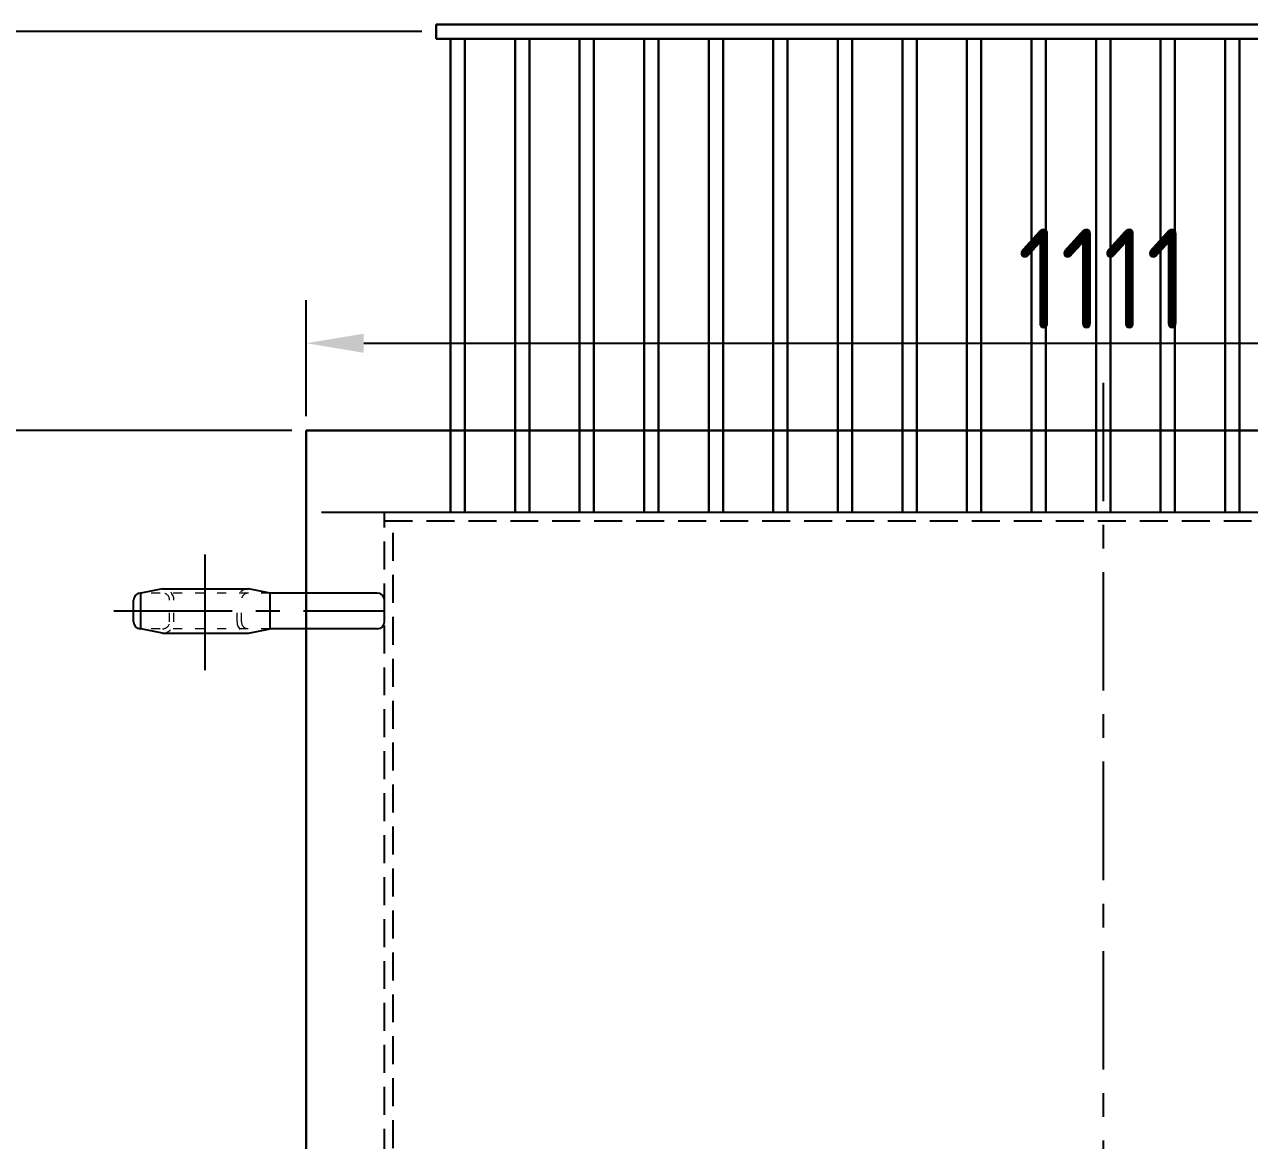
# Model space of a CAD drawing. Header units: millimetres. Extents: x 208456 to 224154, y -159503 to -153953.
# Drawn here: x 209653 to 210507, y -157685 to -156907 of the extents above; entities that cross this region are included whole.
import ezdxf

# ---------------------------------------------------------------- set-up
doc = ezdxf.new("R2010")
doc.units = ezdxf.units.MM
doc.header["$LTSCALE"] = 13
for name, pattern in [('ACAD_ISO03W100', [1.18, 0.47, -0.71]), ('CENTERX2', [101.6, 63.5, -12.7, 12.7, -12.7]), ('DASHED', [0.75, 0.5, -0.25])]:
    doc.linetypes.add(name, pattern=pattern)
for name, color, linetype in [('1', 4, 'Continuous'), ('粗实线', 4, 'Continuous'), ('铁心虚线', 1, 'DASHED')]:
    doc.layers.add(name, color=color, linetype=linetype)
doc.layers.add('标注、文本', color=3, linetype='Continuous', lineweight=25)
doc.styles.get("Standard").update_dxf_attribs({"font": 'gbenor.shx', "bigfont": 'gbcbig.shx'})
doc.dimstyles.new('1-15', dxfattribs={"dimscale": 20, "dimtxt": 3.5, "dimasz": 2, "dimexe": 1.5, "dimexo": 0.5, "dimgap": 0.5, "dimtad": 1, "dimtoh": 1, "dimdec": 1, "dimdsep": 46, "dimtxsty": 'Standard', "dimcen": 2.5, "dimclrd": 3, "dimclre": 3, "dimclrt": 3, "dimadec": 0, "dimazin": 2, "dimtfac": 1, "dimtdec": 1, "dimtmove": 0, "dimatfit": 2, "dimfxl": 1, "dimarcsym": 0})

# ---------------------------------------------------------------- blocks, each defined once
blk = doc.blocks.new('*D1591')
at = {"layer": 'Defpoints', "color": 0, "lineweight": -3, "transparency": 16777216}
for p in [(209849.08, -157190.15), (209430.47, -158508.15), (209849.08, -158508.15)]:
    blk.add_point(p, dxfattribs=at)
at = {"layer": '标注、文本', "color": 3, "lineweight": -2, "transparency": 16777216}
for p, q in [((209839.08, -157190.15), (209400.47, -157190.15)), ((209430.47, -157230.15), (209430.47, -158468.15)), ((209839.08, -158508.15), (209400.47, -158508.15))]:
    blk.add_line(p, q, dxfattribs=at)
at = {"layer": '标注、文本', "color": 3, "lineweight": -3, "transparency": 16777216}
for points in [[(209423.8, -157230.15), (209437.14, -157230.15), (209430.47, -157190.15)], [(209423.8, -158468.15), (209437.14, -158468.15), (209430.47, -158508.15)]]:
    blk.add_solid(points, dxfattribs=at)
at = {"layer": '标注、文本', "color": 3, "transparency": 16777216, "insert": (209385.47, -157849.15), "char_height": 70, "attachment_point": 5, "rotation": 90}
blk.add_mtext('1318', dxfattribs=at)
blk = doc.blocks.new('*D1592')
at = {"layer": 'Defpoints', "color": 0, "lineweight": -3, "transparency": 16777216}
for p in [(210960.08, -157129.39), (209849.08, -157190.15), (210960.08, -157190.15)]:
    blk.add_point(p, dxfattribs=at)
at = {"layer": '标注、文本', "color": 3, "lineweight": -2, "transparency": 16777216}
for p, q in [((209849.08, -157180.15), (209849.08, -157099.39)), ((210960.08, -157180.15), (210960.08, -157099.39)), ((209889.08, -157129.39), (210920.08, -157129.39))]:
    blk.add_line(p, q, dxfattribs=at)
at = {"layer": '标注、文本', "color": 3, "lineweight": -3, "transparency": 16777216}
for points in [[(209889.08, -157122.72), (209889.08, -157136.06), (209849.08, -157129.39)], [(210920.08, -157122.72), (210920.08, -157136.06), (210960.08, -157129.39)]]:
    blk.add_solid(points, dxfattribs=at)
at = {"layer": '标注、文本', "color": 3, "transparency": 16777216, "insert": (210404.58, -157084.39), "char_height": 70, "attachment_point": 5}
blk.add_mtext('1111', dxfattribs=at)
blk = doc.blocks.new('*D1600')
at = {"layer": 'Defpoints', "color": 0, "lineweight": -3, "transparency": 16777216}
for p in [(209287.68, -156912.15), (209939.58, -156912.15), (209684.58, -158508.15)]:
    blk.add_point(p, dxfattribs=at)
at = {"layer": '标注、文本', "color": 3, "lineweight": -2, "transparency": 16777216}
for p, q in [((209929.58, -156912.15), (209257.68, -156912.15)), ((209287.68, -158468.15), (209287.68, -156952.15)), ((209674.58, -158508.15), (209257.68, -158508.15))]:
    blk.add_line(p, q, dxfattribs=at)
at = {"layer": '标注、文本', "color": 3, "lineweight": -3, "transparency": 16777216}
for points in [[(209281.02, -156952.15), (209294.35, -156952.15), (209287.68, -156912.15)], [(209281.02, -158468.15), (209294.35, -158468.15), (209287.68, -158508.15)]]:
    blk.add_solid(points, dxfattribs=at)
at = {"layer": '标注、文本', "color": 3, "transparency": 16777216, "insert": (209242.68, -157710.15), "char_height": 70, "attachment_point": 5, "rotation": 90}
blk.add_mtext('1596', dxfattribs=at)

msp = doc.modelspace()

# ---------------------------------------------------------------- linework, layer by layer
at = {"layer": '1', "color": 1, "linetype": 'CENTERX2', "lineweight": -3, "ltscale": 0.1}
for p, q in [((210404.576, -157156.972), (210404.576, -158596.492)), ((209778.584, -157357.414), (209778.584, -157276.721)), ((209714.963, -157316.078), (209903.576, -157316.078))]:
    msp.add_line(p, q, dxfattribs=at)
at = {"layer": '标注、文本'}
for p, q in [((209859.576, -157247.153), (210949.576, -157247.153)), ((209748.834, -157300.578), (209733.834, -157303.578)), ((209748.834, -157300.578), (209808.834, -157300.578)), ((209823.834, -157303.578), (209808.834, -157300.578)), ((209728.593, -157323.578), (209728.593, -157308.578)), ((209733.834, -157328.578), (209733.834, -157303.578)), ((209898.576, -157303.578), (209823.834, -157303.578)), ((209823.834, -157328.578), (209823.834, -157303.578)), ((209903.576, -157323.578), (209903.576, -157308.578)), ((209748.834, -157331.578), (209733.834, -157328.578)), ((209748.834, -157331.578), (209808.834, -157331.578)), ((209808.834, -157331.578), (209823.834, -157328.578)), ((209898.576, -157328.578), (209823.834, -157328.578))]:
    msp.add_line(p, q, dxfattribs=at)
at = {"layer": '标注、文本', "color": 2, "linetype": 'ACAD_ISO03W100', "lineweight": 18}
for p, q in [((209823.834, -157303.578), (209733.593, -157303.578)), ((209753.834, -157323.578), (209753.834, -157308.578)), ((209756.834, -157323.578), (209756.834, -157308.578)), ((209800.834, -157323.578), (209800.834, -157308.578)), ((209803.834, -157323.578), (209803.834, -157308.578)), ((209823.834, -157328.578), (209733.593, -157328.578))]:
    msp.add_line(p, q, dxfattribs=at)
for centre, radius, start, end in [((209748.834, -157308.578), 8, 0, 90), ((209808.834, -157308.578), 8, 90, 180), ((209748.834, -157308.578), 5, 0, 90), ((209808.834, -157308.578), 5, 90, 180), ((209748.834, -157323.578), 5, 270, 0), ((209748.834, -157323.578), 8, 270, 0), ((209808.834, -157323.578), 8, 180, 270), ((209808.834, -157323.578), 5, 180, 270)]:
    msp.add_arc(centre, radius, start, end, dxfattribs=at)
at = {"layer": '标注、文本'}
for centre, start, end in [((209733.593, -157308.578), 90, 180), ((209898.576, -157308.578), 0, 90), ((209733.593, -157323.578), 180, 270), ((209898.576, -157323.578), 270, 0)]:
    msp.add_arc(centre, 5, start, end, dxfattribs=at)
at = {"layer": '粗实线', "lineweight": 30}
for p, q in [((209939.576, -156907.153), (210869.576, -156907.153)), ((209939.576, -156907.153), (209939.576, -156917.153)), ((209939.576, -156917.153), (210869.576, -156917.153)), ((209949.576, -156917.153), (209949.576, -157247.153)), ((209959.576, -156917.153), (209959.576, -157247.153)), ((209994.576, -156917.153), (209994.576, -157247.153)), ((210004.576, -156917.153), (210004.576, -157247.153)), ((210039.576, -156917.153), (210039.576, -157247.153)), ((210049.576, -156917.153), (210049.576, -157247.153)), ((210084.576, -156917.153), (210084.576, -157247.153)), ((210094.576, -156917.153), (210094.576, -157247.153)), ((210129.576, -156917.153), (210129.576, -157247.153)), ((210139.576, -156917.153), (210139.576, -157247.153)), ((210174.576, -156917.153), (210174.576, -157247.153)), ((210184.576, -156917.153), (210184.576, -157247.153)), ((210219.576, -156917.153), (210219.576, -157247.153)), ((210229.576, -156917.153), (210229.576, -157247.153)), ((210264.576, -156917.153), (210264.576, -157247.153)), ((210274.576, -156917.153), (210274.576, -157247.153)), ((210309.576, -156917.153), (210309.576, -157247.153)), ((210319.576, -156917.153), (210319.576, -157247.153)), ((210354.576, -156917.153), (210354.576, -157247.153)), ((210364.576, -156917.153), (210364.576, -157247.153)), ((210399.576, -156917.153), (210399.576, -157247.153)), ((210409.576, -156917.153), (210409.576, -157247.153)), ((210444.576, -156917.153), (210444.576, -157247.153)), ((210454.576, -156917.153), (210454.576, -157247.153)), ((210489.576, -156917.153), (210489.576, -157247.153)), ((210499.576, -156917.153), (210499.576, -157247.153)), ((209849.076, -157190.153), (209849.076, -157983.153)), ((209849.076, -157190.153), (210960.076, -157190.153))]:
    msp.add_line(p, q, dxfattribs=at)
at = {"layer": '铁心虚线', "color": 6, "ltscale": 3}
for p, q in [((209903.576, -157247.153), (210905.576, -157247.153)), ((209903.576, -157989.153), (209903.576, -157247.153)), ((209903.576, -157253.153), (210905.576, -157253.153)), ((209909.576, -157983.153), (209909.576, -157253.153))]:
    msp.add_line(p, q, dxfattribs=at)

# ---------------------------------------------------------------- dimensions: what is measured, and where the dimension line sits
at = {"layer": '标注、文本'}
for base, p1, p2, picture, middle in [((209287.683, -156912.153), (209684.576, -158508.153), (209939.576, -156912.153), '*D1600', (209242.683, -157710.153)), ((209430.469, -158508.153), (209849.076, -157190.153), (209849.076, -158508.153), '*D1591', (209385.469, -157849.153))]:
    dim = msp.add_linear_dim(base=base, p1=p1, p2=p2, angle=90, dimstyle='1-15', dxfattribs=at)
    dim.commit()
    dim.dimension.update_dxf_attribs({"geometry": picture, "text_midpoint": middle})
dim = msp.add_linear_dim(base=(210960.076, -157129.389), p1=(209849.076, -157190.153), p2=(210960.076, -157190.153), dimstyle='1-15', dxfattribs=at)
dim.commit()
dim.dimension.update_dxf_attribs({"geometry": '*D1592', "text_midpoint": (210404.576, -157084.389)})

doc.saveas('drawing.dxf')
